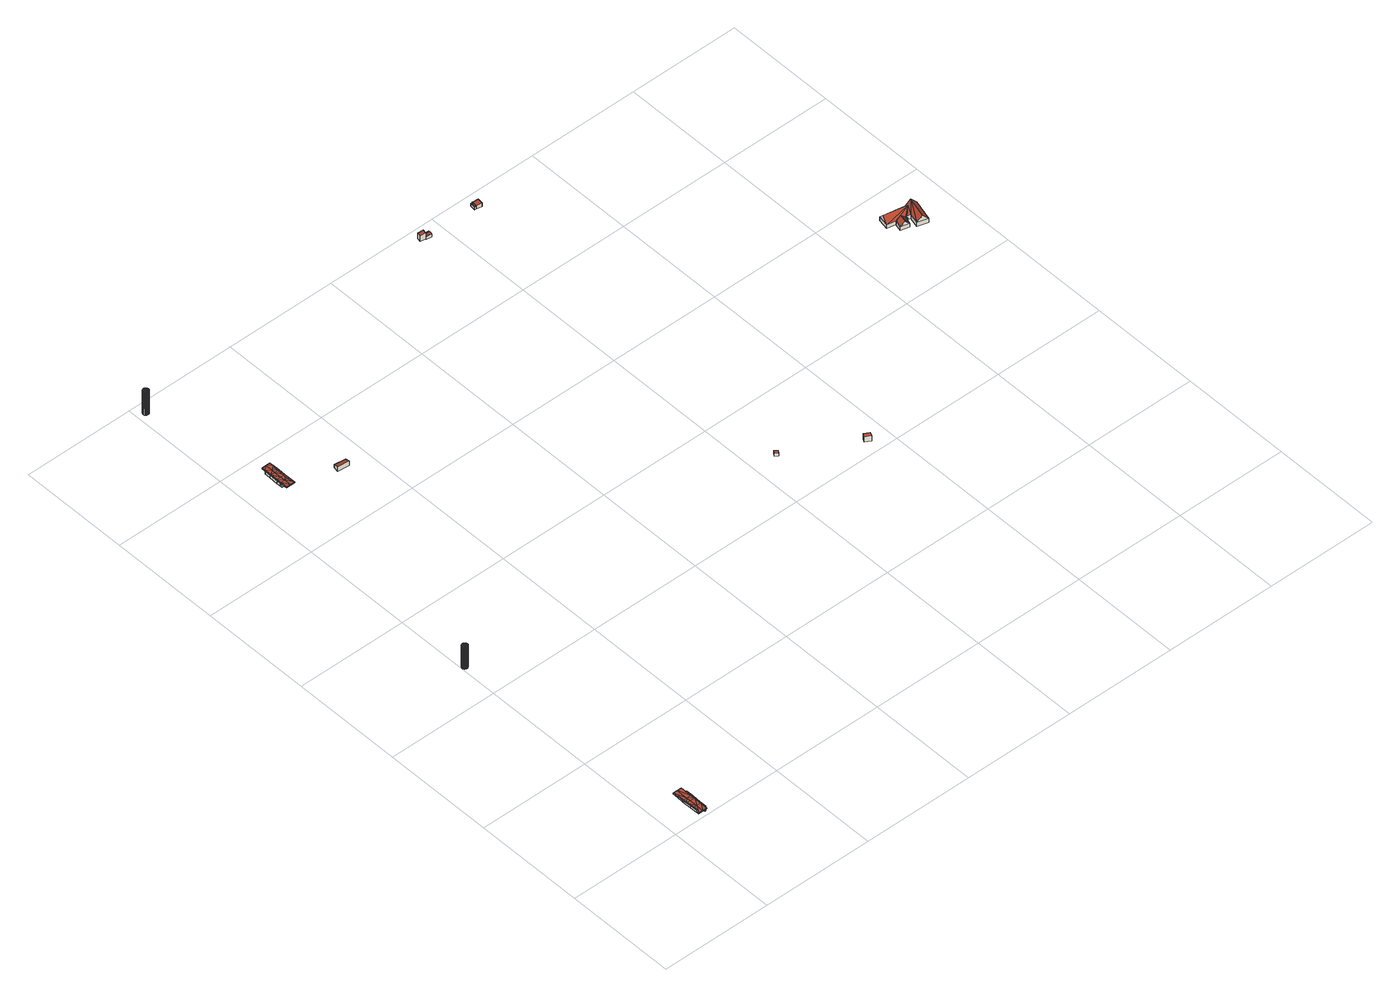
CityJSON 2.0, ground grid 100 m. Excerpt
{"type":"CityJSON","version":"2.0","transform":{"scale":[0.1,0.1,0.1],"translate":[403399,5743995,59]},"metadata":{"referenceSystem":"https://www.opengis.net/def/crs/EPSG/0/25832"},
"CityObjects":{
"building1":{"type":"Building","attributes":{"Gemeindeschluessel":"05558004","Geometrietyp2DReferenz":"3000","function":"51009_1700","roofType":"2100","measuredHeight":2.23},"geometry":[{"type":"Solid","lod":"2","boundaries":[[[[0,1,2,3]],[[4,5,1,0]],[[6,7,5,4]],[[8,9,7,6]],[[10,11,9,8]],[[12,13,11,10]],[[14,15,13,12]],[[3,2,15,14]],[[12,10,8,6,4,0,3,14]],[[1,5,7,9,11,13,15,2]]]],"semantics":{"surfaces":[{"type":"WallSurface"},{"type":"RoofSurface"},{"type":"GroundSurface"}],"values":[[0,0,0,0,0,0,0,0,1,2]]}}]},
"building2":{"type":"Building","attributes":{"Geometrietyp2DReferenz":"2000","Gemeindeschluessel":"05558004","function":"53001_1800","roofType":"9999","measuredHeight":1},"geometry":[{"type":"Solid","lod":"2","boundaries":[[[[16,17,18]],[[17,19,18]],[[20,21,16]],[[21,17,16]],[[22,23,20]],[[23,21,20]],[[24,25,22]],[[25,23,22]],[[26,27,24]],[[27,25,24]],[[28,29,26]],[[29,27,26]],[[30,31,28]],[[31,29,28]],[[32,33,30]],[[33,31,30]],[[34,35,32]],[[35,33,32]],[[36,37,34]],[[37,35,34]],[[38,39,36]],[[39,37,36]],[[18,19,38]],[[19,39,38]],[[40,19,21]],[[21,19,17]],[[41,40,23]],[[23,40,21]],[[42,41,23]],[[23,25,42]],[[29,42,25]],[[29,25,27]],[[37,39,40]],[[40,39,19]],[[35,37,40]],[[35,40,41]],[[33,35,42]],[[42,35,41]],[[31,33,42]],[[31,42,29]],[[43,20,18]],[[20,16,18]],[[44,22,43]],[[22,20,43]],[[45,22,44]],[[22,45,24]],[[28,24,45]],[[28,26,24]],[[36,43,38]],[[43,18,38]],[[34,43,36]],[[34,44,43]],[[32,45,34]],[[45,44,34]],[[30,45,32]],[[30,28,45]]]],"semantics":{"surfaces":[{"type":"WallSurface"},{"type":"GroundSurface"},{"type":"RoofSurface"}],"values":[[0,0,0,0,0,0,0,0,0,0,0,0,0,0,0,0,0,0,0,0,0,0,0,0,1,1,1,1,1,1,1,1,1,1,1,1,1,1,1,1,2,2,2,2,2,2,2,2,2,2,2,2,2,2,2,2]]}}]},
"building3":{"type":"Building","attributes":{"Gemeindeschluessel":"05558004","Geometrietyp2DReferenz":"3000","function":"51009_1700","roofType":"1000","measuredHeight":5.03},"geometry":[{"type":"Solid","lod":"2","boundaries":[[[[46,47,48,49]],[[50,51,47,46]],[[52,53,51,50]],[[54,55,53,52]],[[56,57,55,54]],[[58,59,57,56]],[[60,61,59,58]],[[49,48,61,60]],[[58,56,54,52,50,46,49,60]],[[47,51,53,55,57,59,61,48]]]],"semantics":{"surfaces":[{"type":"WallSurface"},{"type":"RoofSurface"},{"type":"GroundSurface"}],"values":[[0,0,0,0,0,0,0,0,1,2]]}}]},
"building4":{"type":"Building","attributes":{"Geometrietyp2DReferenz":"1000","Gemeindeschluessel":"05558004","function":"51002_1251","roofType":"9999","measuredHeight":22.47},"geometry":[{"type":"Solid","lod":"2","boundaries":[[[[62,63,64]],[[63,65,64]],[[66,67,62]],[[67,63,62]],[[68,69,66]],[[69,67,66]],[[70,71,68]],[[71,69,68]],[[72,73,70]],[[73,71,70]],[[74,75,72]],[[75,73,72]],[[76,77,74]],[[77,75,74]],[[78,79,76]],[[79,77,76]],[[80,81,78]],[[81,79,78]],[[82,83,80]],[[83,81,80]],[[84,85,82]],[[85,83,82]],[[86,87,84]],[[87,85,84]],[[88,89,86]],[[89,87,86]],[[90,91,88]],[[91,89,88]],[[92,93,90]],[[93,91,90]],[[94,95,92]],[[95,93,92]],[[96,97,94]],[[97,95,94]],[[98,99,96]],[[99,97,96]],[[100,101,98]],[[101,99,98]],[[64,65,100]],[[65,101,100]],[[65,63,101]],[[63,67,101]],[[67,69,101]],[[69,71,101]],[[71,73,101]],[[73,75,101]],[[75,77,101]],[[77,79,101]],[[79,81,101]],[[81,83,101]],[[89,91,101]],[[83,85,101]],[[85,87,101]],[[87,89,101]],[[91,93,101]],[[93,95,101]],[[95,97,101]],[[97,99,101]],[[62,64,66]],[[64,100,66]],[[100,98,66]],[[98,96,66]],[[96,94,66]],[[94,92,66]],[[92,90,66]],[[90,88,66]],[[88,86,66]],[[86,84,66]],[[84,82,66]],[[82,80,66]],[[80,78,66]],[[78,76,66]],[[76,74,66]],[[74,72,66]],[[72,70,66]],[[70,68,66]]]],"semantics":{"surfaces":[{"type":"WallSurface"},{"type":"GroundSurface"},{"type":"RoofSurface"}],"values":[[0,0,0,0,0,0,0,0,0,0,0,0,0,0,0,0,0,0,0,0,0,0,0,0,0,0,0,0,0,0,0,0,0,0,0,0,0,0,0,0,1,1,1,1,1,1,1,1,1,1,1,1,1,1,1,1,1,1,2,2,2,2,2,2,2,2,2,2,2,2,2,2,2,2,2,2]]}}]},
"building5":{"type":"Building","attributes":{"Gemeindeschluessel":"05558004","Geometrietyp2DReferenz":"3000","function":"51009_1700","roofType":"1000","measuredHeight":2.86},"geometry":[{"type":"Solid","lod":"2","boundaries":[[[[102,103,104,105]],[[106,107,103,102]],[[108,109,107,106]],[[110,111,109,108]],[[112,113,111,110]],[[114,115,113,112]],[[116,117,115,114]],[[105,104,117,116]],[[114,112,110,108,106,102,105,116]],[[103,107,109,111,113,115,117,104]]]],"semantics":{"surfaces":[{"type":"WallSurface"},{"type":"RoofSurface"},{"type":"GroundSurface"}],"values":[[0,0,0,0,0,0,0,0,1,2]]}}]},
"building6":{"type":"Building","attributes":{"Geometrietyp2DReferenz":"2000","Gemeindeschluessel":"05558004","function":"53001_1800","roofType":"9999","measuredHeight":1},"geometry":[{"type":"Solid","lod":"2","boundaries":[[[[118,119,120]],[[119,121,120]],[[122,123,118]],[[123,119,118]],[[124,125,122]],[[125,123,122]],[[126,127,124]],[[127,125,124]],[[128,129,126]],[[129,127,126]],[[130,131,128]],[[131,129,128]],[[132,133,130]],[[133,131,130]],[[134,135,132]],[[135,133,132]],[[136,137,134]],[[137,135,134]],[[138,139,136]],[[139,137,136]],[[140,141,138]],[[141,139,138]],[[142,143,140]],[[143,141,140]],[[144,145,142]],[[145,143,142]],[[146,147,144]],[[147,145,144]],[[120,121,146]],[[121,147,146]],[[148,121,125]],[[123,125,121,119]],[[125,127,148]],[[149,148,127]],[[150,149,129]],[[129,149,127]],[[151,150,129]],[[151,129,131]],[[135,151,133]],[[133,151,131]],[[147,121,145]],[[143,145,148]],[[148,145,121]],[[148,149,143]],[[141,143,150]],[[150,143,149]],[[141,150,151]],[[151,139,141]],[[137,139,135]],[[135,139,151]],[[152,124,120]],[[124,122,118,120]],[[124,152,126]],[[153,126,152]],[[154,128,153]],[[128,126,153]],[[155,128,154]],[[155,130,128]],[[134,132,155]],[[132,130,155]],[[146,144,120]],[[142,152,144]],[[152,120,144]],[[152,142,153]],[[140,154,142]],[[154,153,142]],[[140,155,154]],[[155,140,138]],[[136,134,138]],[[134,155,138]]]],"semantics":{"surfaces":[{"type":"WallSurface"},{"type":"GroundSurface"},{"type":"RoofSurface"}],"values":[[0,0,0,0,0,0,0,0,0,0,0,0,0,0,0,0,0,0,0,0,0,0,0,0,0,0,0,0,0,0,1,1,1,1,1,1,1,1,1,1,1,1,1,1,1,1,1,1,1,1,2,2,2,2,2,2,2,2,2,2,2,2,2,2,2,2,2,2,2,2]]}}]},
"building7":{"type":"Building","attributes":{"Gemeindeschluessel":"05558004","Geometrietyp2DReferenz":"3000","function":"51009_1700","roofType":"1000","measuredHeight":0.703},"geometry":[{"type":"Solid","lod":"2","boundaries":[[[[156,157,158,159]],[[160,161,157,156]],[[162,163,161,160]],[[164,165,163,162]],[[166,167,165,164]],[[168,169,167,166]],[[170,171,169,168]],[[159,158,171,170]],[[168,166,164,162,160,156,159,170]],[[157,161,163,165,167,169,171,158]]]],"semantics":{"surfaces":[{"type":"WallSurface"},{"type":"RoofSurface"},{"type":"GroundSurface"}],"values":[[0,0,0,0,0,0,0,0,1,2]]}}]},
"building8":{"type":"Building","attributes":{"Geometrietyp2DReferenz":"1000","Gemeindeschluessel":"05558044","function":"51002_1251","roofType":"9999","measuredHeight":23.73},"geometry":[{"type":"Solid","lod":"2","boundaries":[[[[172,173,174]],[[175,176,177]],[[176,172,177]],[[178,179,175]],[[179,176,175]],[[180,181,178]],[[181,179,178]],[[182,183,180]],[[183,181,180]],[[184,185,182]],[[185,183,182]],[[186,187,184]],[[187,185,184]],[[188,189,186]],[[189,187,186]],[[190,191,188]],[[191,189,188]],[[192,193,190]],[[193,191,190]],[[194,195,192]],[[195,193,192]],[[196,197,194]],[[197,195,194]],[[198,199,196]],[[199,197,196]],[[200,201,198]],[[201,199,198]],[[202,203,200]],[[203,201,200]],[[204,205,202]],[[205,203,202]],[[206,207,204]],[[207,205,204]],[[208,209,206]],[[209,207,206]],[[210,211,208]],[[211,209,208]],[[174,173,210]],[[173,211,210]],[[177,172,174]],[[191,193,189]],[[193,195,189]],[[195,197,189]],[[197,199,189]],[[199,201,189]],[[201,203,189]],[[203,205,189]],[[205,207,189]],[[207,209,189]],[[209,211,189]],[[211,173,189]],[[173,172,189]],[[172,176,189]],[[176,179,189]],[[179,181,189]],[[181,183,189]],[[183,185,189]],[[185,187,189]],[[192,190,194]],[[190,188,194]],[[188,186,194]],[[186,184,194]],[[184,182,194]],[[182,180,194]],[[180,178,194]],[[178,175,194]],[[175,177,194]],[[177,174,194]],[[174,210,194]],[[210,208,194]],[[208,206,194]],[[206,204,194]],[[204,202,194]],[[202,200,194]],[[200,198,194]],[[198,196,194]]]],"semantics":{"surfaces":[{"type":"WallSurface"},{"type":"GroundSurface"},{"type":"RoofSurface"}],"values":[[0,0,0,0,0,0,0,0,0,0,0,0,0,0,0,0,0,0,0,0,0,0,0,0,0,0,0,0,0,0,0,0,0,0,0,0,0,0,0,0,1,1,1,1,1,1,1,1,1,1,1,1,1,1,1,1,1,1,2,2,2,2,2,2,2,2,2,2,2,2,2,2,2,2,2,2]]}}]},
"building9":{"type":"Building","attributes":{"Gemeindeschluessel":"05558004","Geometrietyp2DReferenz":"3000","function":"51009_1610","roofType":"2100","measuredHeight":4.65},"geometry":[{"type":"Solid","lod":"2","boundaries":[[[[212,213,214,215]],[[216,217,213,212]],[[218,219,217,216]],[[215,214,219,218]],[[216,212,215,218]],[[213,217,219,214]]]],"semantics":{"surfaces":[{"type":"WallSurface"},{"type":"RoofSurface"},{"type":"GroundSurface"}],"values":[[0,0,0,0,1,2]]}}]},
"building10":{"type":"Building","attributes":{"Gemeindeschluessel":"05558004","Geometrietyp2DReferenz":"3000","function":"51009_9999","roofType":"1000","measuredHeight":2.59},"geometry":[{"type":"Solid","lod":"2","boundaries":[[[[220,221,222,223]],[[224,225,221,220]],[[226,227,225,224]],[[223,222,227,226]],[[224,220,223,226]],[[221,225,227,222]]]],"semantics":{"surfaces":[{"type":"WallSurface"},{"type":"RoofSurface"},{"type":"GroundSurface"}],"values":[[0,0,0,0,1,2]]}}]},
"building11":{"type":"Building","attributes":{"Gemeindeschluessel":"05558004","Geometrietyp2DReferenz":"3000","function":"51009_1610","roofType":"1000","measuredHeight":5.44},"geometry":[{"type":"Solid","lod":"2","boundaries":[[[[228,229,230,231]],[[232,233,229,228]],[[234,235,233,232]],[[231,230,235,234]],[[232,228,231,234]],[[229,233,235,230]]]],"semantics":{"surfaces":[{"type":"WallSurface"},{"type":"RoofSurface"},{"type":"GroundSurface"}],"values":[[0,0,0,0,1,2]]}}]},
"building12":{"type":"Building","attributes":{"Gemeindeschluessel":"05515000","Geometrietyp2DReferenz":"3000","function":"51009_1610","roofType":"2100","measuredHeight":6},"geometry":[{"type":"Solid","lod":"2","boundaries":[[[[236,237,238,239]],[[240,241,237,236]],[[242,243,241,240]],[[239,238,243,242]],[[240,236,239,242]],[[237,241,243,238]]]],"semantics":{"surfaces":[{"type":"WallSurface"},{"type":"RoofSurface"},{"type":"GroundSurface"}],"values":[[0,0,0,0,1,2]]}}]},
"building13":{"type":"Building","attributes":{"Gemeindeschluessel":"05515000","Geometrietyp2DReferenz":"3000","function":"31001_1310","roofType":"5000","measuredHeight":3.61},"geometry":[{"type":"Solid","lod":"2","boundaries":[[[[244,245,243,246]],[[247,248,245,244]],[[249,250,248,247]],[[251,238,250,249]],[[246,243,238,251]],[[247,252,253]],[[247,253,251]],[[251,249,247]],[[252,244,246]],[[246,253,252]],[[244,252,247]],[[251,253,246]],[[245,248,250,238,243]]]],"semantics":{"surfaces":[{"type":"WallSurface"},{"type":"RoofSurface"},{"type":"GroundSurface"}],"values":[[0,0,0,0,0,1,1,1,1,1,0,0,2]]}}]},
"building14":{"type":"Building","attributes":{"Gemeindeschluessel":"05515000","Geometrietyp2DReferenz":"3000","function":"51009_1610","roofType":"3100","measuredHeight":3.2},"geometry":[{"type":"Solid","lod":"2","boundaries":[[[[254,255,256,257]],[[258,259,255,254]],[[260,261,259,258]],[[257,256,261,260]],[[254,262,258]],[[260,263,257]],[[262,254,257]],[[257,263,262]],[[258,262,263]],[[263,260,258]],[[255,259,261,256]]]],"semantics":{"surfaces":[{"type":"WallSurface"},{"type":"RoofSurface"},{"type":"GroundSurface"}],"values":[[0,0,0,0,0,0,1,1,1,1,2]]}}]},
"building15":{"type":"Building","attributes":{"Gemeindeschluessel":"05515000","Geometrietyp2DReferenz":"3000","function":"31001_1310","roofType":"2100","measuredHeight":3.37},"geometry":[{"type":"Solid","lod":"2","boundaries":[[[[264,255,259,265]],[[266,267,255,264]],[[268,269,267,266]],[[270,271,269,268]],[[272,273,271,270]],[[265,259,273,272]],[[270,268,266,264,265,272]],[[255,267,269,271,273,259]]]],"semantics":{"surfaces":[{"type":"WallSurface"},{"type":"RoofSurface"},{"type":"GroundSurface"}],"values":[[0,0,0,0,0,0,1,2]]}}]},
"building16":{"type":"Building","attributes":{"Gemeindeschluessel":"05558004","Geometrietyp2DReferenz":"3000","function":"31001_2700","roofType":"5000","measuredHeight":7.79},"geometry":[{"type":"Solid","lod":"2","boundaries":[[[[274,275,276,277]],[[278,279,275,274]],[[280,281,279,278]],[[282,283,281,280]],[[277,276,283,282]],[[284,274,277,285]],[[282,280,278]],[[282,278,284]],[[284,285,282]],[[274,284,278]],[[282,285,277]],[[275,279,281,283,276]]]],"semantics":{"surfaces":[{"type":"WallSurface"},{"type":"RoofSurface"},{"type":"GroundSurface"}],"values":[[0,0,0,0,0,1,1,1,1,0,0,2]]}}]},
"building17":{"type":"Building","attributes":{"Gemeindeschluessel":"05558004","Geometrietyp2DReferenz":"3000","function":"31001_2700","roofType":"5000","measuredHeight":9.05},"geometry":[{"type":"Solid","lod":"2","boundaries":[[[[286,287,288,289]],[[290,291,287,286]],[[292,293,291,290]],[[294,295,293,292]],[[296,297,295,294]],[[298,299,297,296]],[[289,288,299,298]],[[290,286,300,301]],[[301,300,289]],[[301,289,298]],[[301,298,296]],[[301,296,294]],[[294,292,301]],[[289,300,286]],[[290,301,292]],[[287,291,293,295,297,299,288]]]],"semantics":{"surfaces":[{"type":"WallSurface"},{"type":"RoofSurface"},{"type":"GroundSurface"}],"values":[[0,0,0,0,0,0,0,1,1,1,1,1,1,0,0,2]]}}]},
"building18":{"type":"Building","attributes":{"Gemeindeschluessel":"05558004","Geometrietyp2DReferenz":"3000","function":"31001_2700","roofType":"1000","measuredHeight":3.42},"geometry":[{"type":"Solid","lod":"2","boundaries":[[[[302,297,303,304]],[[305,295,297,302]],[[306,307,295,305]],[[304,303,307,306]],[[305,302,304,306]],[[297,295,307,303]]]],"semantics":{"surfaces":[{"type":"WallSurface"},{"type":"RoofSurface"},{"type":"GroundSurface"}],"values":[[0,0,0,0,1,2]]}}]},
"building19":{"type":"Building","attributes":{"Gemeindeschluessel":"05558004","Geometrietyp2DReferenz":"3000","function":"31001_1000","roofType":"5000","measuredHeight":9.33},"address":[{"country":"Germany","locality":"Ascheberg","thoroughfareNumber":"5","thoroughfareName":"Zum Klosterholz"}],"geometry":[{"type":"Solid","lod":"2","boundaries":[[[[308,309,310,311]],[[312,313,309,308]],[[314,315,313,312]],[[316,317,315,314]],[[311,310,317,316]],[[314,318,319,316]],[[318,312,308]],[[318,308,311]],[[311,319,318]],[[312,318,314]],[[316,319,311]],[[309,313,315,317,310]]]],"semantics":{"surfaces":[{"type":"WallSurface"},{"type":"RoofSurface"},{"type":"GroundSurface"}],"values":[[0,0,0,0,0,1,1,1,1,0,0,2]]}}]}
},
"vertices":[
[230,22,85],[230,22,63],[238,22,63],[238,22,85],[230,89,82],[230,89,63],[231,169,77],[231,169,63],[232,235,74],[232,235,63],[240,235,74],[240,235,63],[239,168,77],[239,168,63],[239,89,82],[239,89,63],
[317,287,69],[317,287,59],[277,287,69],[277,287,59],[316,181,70],[316,181,60],[316,142,71],[316,142,61],[315,71,71],[315,71,61],[314,5,70],[314,5,60],[274,5,70],[274,5,60],[234,6,70],[234,6,60],[235,71,71],[235,71,61],[236,142,71],[236,142,61],[236,182,70],[236,182,60],[237,287,69],[237,287,59],[276,182,60],[276,142,61],[275,71,61],[276,182,70],[276,142,71],[275,71,71],
[311,21,73],[311,21,23],[320,21,23],[320,21,73],[312,88,73],[312,88,23],[312,168,73],[312,168,23],[313,234,73],[313,234,23],[322,234,73],[322,234,23],[321,168,73],[321,168,23],[320,88,73],[320,88,23],
[52,2357,229],[52,2357,5],[48,2363,229],[48,2363,5],[55,2350,229],[55,2350,5],[55,2342,229],[55,2342,5],[52,2334,229],[52,2334,5],[48,2328,229],[48,2328,5],[41,2324,229],[41,2324,5],[34,2321,229],[34,2321,5],[26,2321,229],[26,2321,5],[19,2324,229],[19,2324,5],[12,2328,229],[12,2328,5],[8,2334,229],[8,2334,5],[5,2342,229],[5,2342,5],[5,2350,229],[5,2350,5],[8,2357,229],[8,2357,5],[12,2363,229],[12,2363,5],[19,2368,229],[19,2368,5],[26,2370,229],[26,2370,5],[34,2370,229],[34,2370,5],[41,2368,229],[41,2368,5],
[268,4629,73],[268,4629,45],[268,4614,45],[268,4614,73],[268,4635,73],[268,4635,45],[269,4668,73],[269,4668,45],[270,4747,73],[270,4747,45],[270,4803,73],[270,4803,45],[279,4804,73],[279,4804,45],[276,4613,73],[276,4613,45],
[361,4851,65],[361,4851,55],[321,4851,65],[321,4851,55],[361,4822,65],[361,4822,55],[361,4821,65],[361,4821,55],[362,4755,66],[362,4755,56],[362,4689,66],[362,4689,56],[362,4647,66],[362,4647,56],[362,4580,65],[362,4580,55],[322,4580,65],[322,4580,55],[282,4580,65],[282,4580,55],[282,4646,66],[282,4646,56],[282,4688,66],[282,4688,56],[282,4754,66],[282,4754,56],[281,4821,65],[281,4821,55],[281,4850,65],[281,4850,55],[321,4784,56],[322,4754,56],[322,4688,56],[322,4647,56],[321,4784,66],[322,4754,66],[322,4688,66],[322,4647,66],
[351,4604,68],[351,4604,61],[359,4604,61],[359,4604,68],[353,4794,68],[353,4794,61],[361,4794,68],[361,4794,61],[360,4750,68],[360,4750,61],[360,4737,68],[360,4737,61],[360,4658,68],[360,4658,61],[359,4620,68],[359,4620,61],
[43,5884,16],[46,5877,16],[46,5877,253],[43,5892,253],[43,5892,16],[43,5884,253],[46,5900,253],[46,5900,16],[50,5906,253],[50,5906,16],[57,5911,253],[57,5911,16],[64,5913,253],[64,5913,16],[72,5913,253],[72,5913,16],[79,5911,253],[79,5911,16],[86,5906,253],[86,5906,16],[90,5900,253],[90,5900,16],[93,5892,253],[93,5892,16],[93,5884,253],[93,5884,16],[90,5877,253],[90,5877,16],[86,5871,253],[86,5871,16],[79,5866,253],[79,5866,16],[72,5864,253],[72,5864,16],[64,5864,253],[64,5864,16],[57,5866,253],[57,5866,16],[50,5871,253],[50,5871,16],
[811,4479,60],[811,4479,14],[816,4526,14],[816,4526,44],[708,4491,60],[708,4491,14],[714,4538,44],[714,4538,14],
[3249,2471,30],[3249,2471,4],[3223,2491,4],[3223,2491,30],[3229,2445,30],[3229,2445,4],[3203,2465,30],[3203,2465,4],
[3843,2104,57],[3843,2104,2],[3861,2136,2],[3861,2136,57],[3796,2131,57],[3796,2131,2],[3813,2162,57],[3813,2162,2],
[2774,5873,72],[2774,5873,17],[2822,5865,17],[2822,5865,77],[2780,5910,72],[2780,5910,17],[2829,5901,77],[2829,5901,17],
[2877,5892,45],[2877,5892,17],[2829,5901,45],[2870,5852,45],[2870,5852,17],[2821,5860,45],[2821,5860,17],[2822,5865,45],[2873,5872,53],[2825,5881,53],
[3316,5901,41],[3316,5901,16],[3301,5903,16],[3301,5903,41],[3310,5851,41],[3310,5851,16],[3294,5853,41],[3294,5853,16],[3313,5876,48],[3297,5878,48],
[3316,5901,46],[3310,5851,46],[3329,5899,47],[3329,5899,16],[3358,5895,49],[3358,5895,16],[3366,5894,50],[3366,5894,16],[3360,5844,50],[3360,5844,16],
[5488,3656,57],[5488,3656,19],[5470,3590,19],[5470,3590,57],[5566,3641,57],[5566,3641,19],[5562,3629,57],[5562,3629,19],[5546,3569,57],[5546,3569,19],[5527,3649,96],[5508,3580,96],
[5429,3769,58],[5429,3769,21],[5411,3671,21],[5411,3671,58],[5641,3727,58],[5641,3727,21],[5613,3632,58],[5613,3632,21],[5578,3639,58],[5578,3639,21],[5566,3641,58],[5566,3641,21],[5488,3656,58],[5488,3656,21],[5420,3720,111],[5627,3680,111],
[5566,3641,55],[5562,3629,21],[5562,3629,55],[5578,3639,55],[5574,3625,55],[5574,3625,21],
[5613,3632,61],[5613,3632,20],[5587,3540,20],[5587,3540,61],[5641,3727,61],[5641,3727,20],[5734,3702,61],[5734,3702,20],[5682,3514,61],[5682,3514,20],[5687,3715,113],[5635,3527,113]
]}
